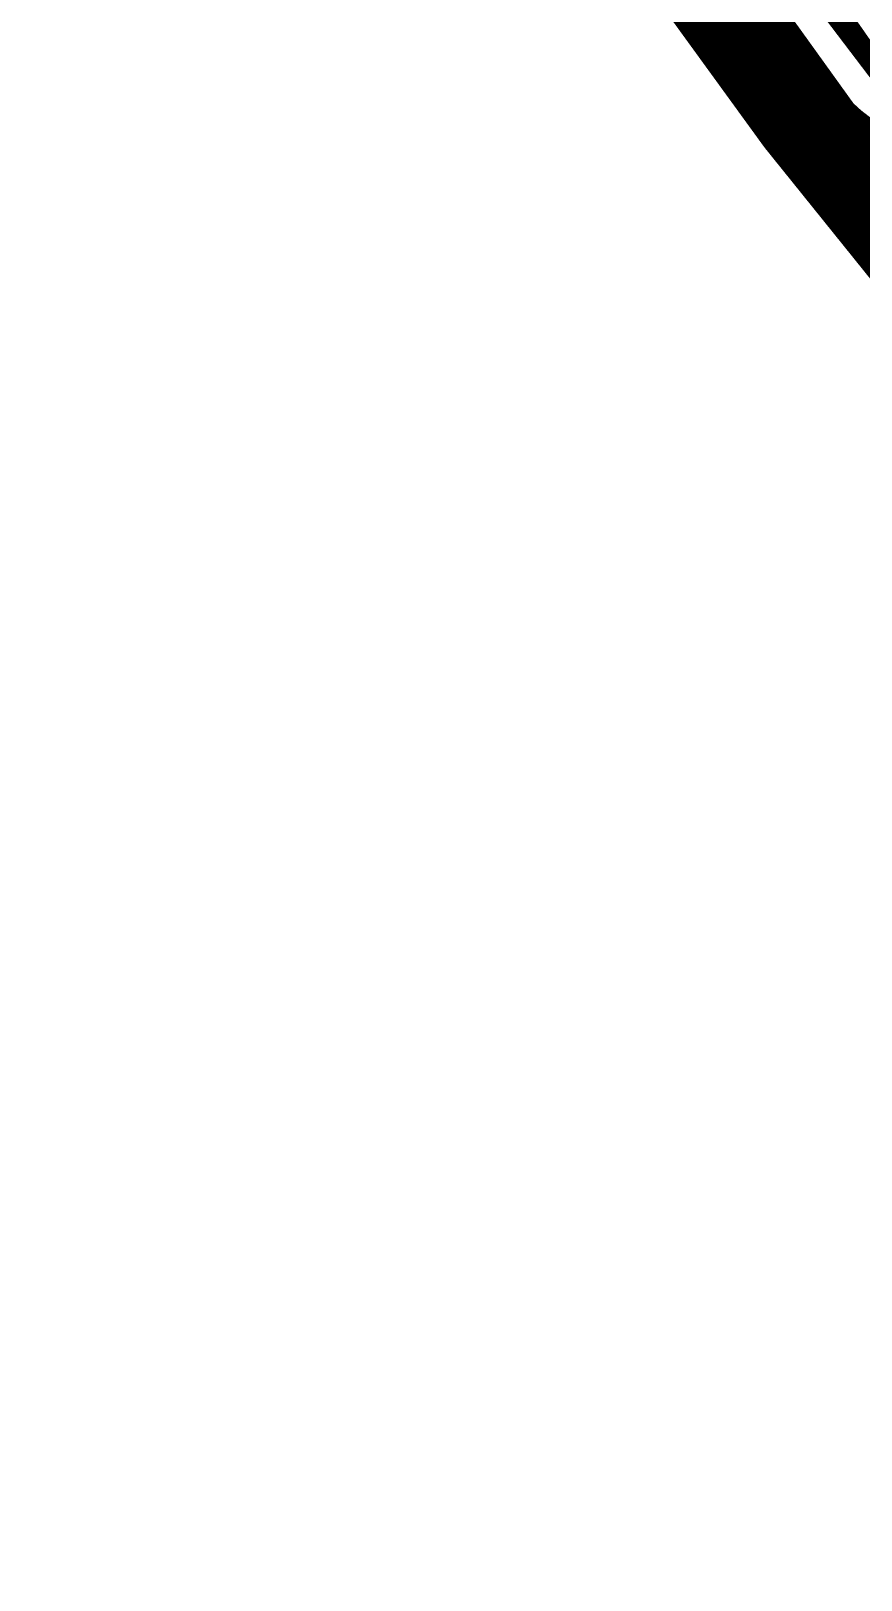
# Model space of a CAD drawing. Header units: inches. Extents: x -30 to 282, y -86 to 78.
# Drawn here: x -29.78 to -20.85, y -85.13 to -68.46 of the extents above; entities that cross this region are included whole.
import ezdxf

# ---------------------------------------------------------------- set-up
doc = ezdxf.new("R2010")
doc.units = ezdxf.units.IN
for name, color, linetype in [('Board Outline', 216, 'Continuous'), ('Bottom Layer', 5, 'Continuous'), ('GND 01', 76, 'Continuous'), ('GND 02', 16, 'Continuous'), ('PWR', 156, 'Continuous'), ('SIG 01', 90, 'Continuous'), ('Top Layer', 1, 'Continuous')]:
    doc.layers.add(name, color=color, linetype=linetype)

msp = doc.modelspace()

# ---------------------------------------------------------------- linework, layer by layer
at = {"layer": 'Board Outline', "const_width": 0.254}
msp.add_lwpolyline([(37.495, -16.446, -2.502525), (-17.293, -16.446)], format="xyb", dxfattribs=at)
at = {"layer": 'Bottom Layer'}
for p, q in [((-21.152, -69.14), (-22.273, -67.599)), ((-19.959, -70.625), (-21.152, -69.14))]:
    msp.add_line(p, q, dxfattribs=at)
at = {"layer": 'GND 01'}
for p, q in [((-21.075, -69.099), (-22.219, -67.523)), ((-19.854, -70.615), (-21.075, -69.099))]:
    msp.add_line(p, q, dxfattribs=at)
at = {"layer": 'GND 01', "const_width": 1.016}
for points in [[(-22.64, -67.813), (-21.481, -69.409)], [(-21.481, -69.409), (-20.244, -70.945)]]:
    msp.add_lwpolyline(points, dxfattribs=at)
at = {"layer": 'GND 01', "const_width": 0.508}
msp.add_lwpolyline([(-21.735, -69.409, 1), (-21.227, -69.409, 1)], format="xyb", close=True, dxfattribs=at)
msp.add_lwpolyline([(-21.735, -69.409, 1), (-21.227, -69.409, 1)], format="xyb", close=True, dxfattribs=at)
at = {"layer": 'GND 02'}
for p, q in [((-21.075, -69.099), (-22.219, -67.523)), ((-19.854, -70.615), (-21.075, -69.099))]:
    msp.add_line(p, q, dxfattribs=at)
at = {"layer": 'GND 02', "const_width": 1.016}
for points in [[(-22.64, -67.813), (-21.481, -69.409)], [(-21.481, -69.409), (-20.244, -70.945)]]:
    msp.add_lwpolyline(points, dxfattribs=at)
at = {"layer": 'GND 02', "const_width": 0.508}
msp.add_lwpolyline([(-21.735, -69.409, 1), (-21.227, -69.409, 1)], format="xyb", close=True, dxfattribs=at)
msp.add_lwpolyline([(-21.735, -69.409, 1), (-21.227, -69.409, 1)], format="xyb", close=True, dxfattribs=at)
at = {"layer": 'PWR'}
for p, q in [((-21.172, -69.173), (-22.32, -67.593)), ((-19.947, -70.694), (-21.172, -69.173))]:
    msp.add_line(p, q, dxfattribs=at)
at = {"layer": 'SIG 01', "const_width": 0.203}
for points in [[(-17.372, -72.72, -0.253161), (-27.922, -37.303)], [(-20.981, -69.341, -0.00724), (-20.985, -69.337)]]:
    msp.add_lwpolyline(points, format="xyb", dxfattribs=at)
for points in [[(-22.253, -67.572), (-20.985, -69.336)], [(-20.985, -69.336), (-20.985, -69.337)], [(-20.981, -69.341), (-20.471, -69.997)]]:
    msp.add_lwpolyline(points, dxfattribs=at)
at = {"layer": 'SIG 01', "const_width": 0.102}
for points in [[(-21.036, -69.336, 1), (-20.934, -69.336, 1)], [(-21.036, -69.336, 1), (-20.934, -69.336, 1)], [(-21.035, -69.337, 1), (-20.934, -69.337, 1)], [(-21.035, -69.337, 1), (-20.934, -69.337, 1)], [(-21.032, -69.341, 1), (-20.93, -69.341, 1)], [(-21.032, -69.341, 1), (-20.93, -69.341, 1)]]:
    msp.add_lwpolyline(points, format="xyb", close=True, dxfattribs=at)
at = {"layer": 'Top Layer', "const_width": 0.203}
for points in [[(-21.158, -69.166, -0.189012), (-28.887, -42.561)], [(-20.713, -68.787, -0.165664), (-28.548, -45.789)], [(-18.511, -70.269, -0.198913), (-21.15, -69.176)]]:
    msp.add_lwpolyline(points, format="xyb", dxfattribs=at)
msp.add_lwpolyline([(-21.158, -69.166), (-21.15, -69.176)], dxfattribs=at)
at = {"layer": 'Top Layer', "const_width": 0.101}
for points in [[(-21.209, -69.166, 1), (-21.107, -69.166, 1)], [(-21.209, -69.166, 1), (-21.107, -69.166, 1)], [(-21.2, -69.176, 1), (-21.099, -69.176, 1)], [(-21.2, -69.176, 1), (-21.099, -69.176, 1)]]:
    msp.add_lwpolyline(points, format="xyb", close=True, dxfattribs=at)

doc.saveas('drawing.dxf')
